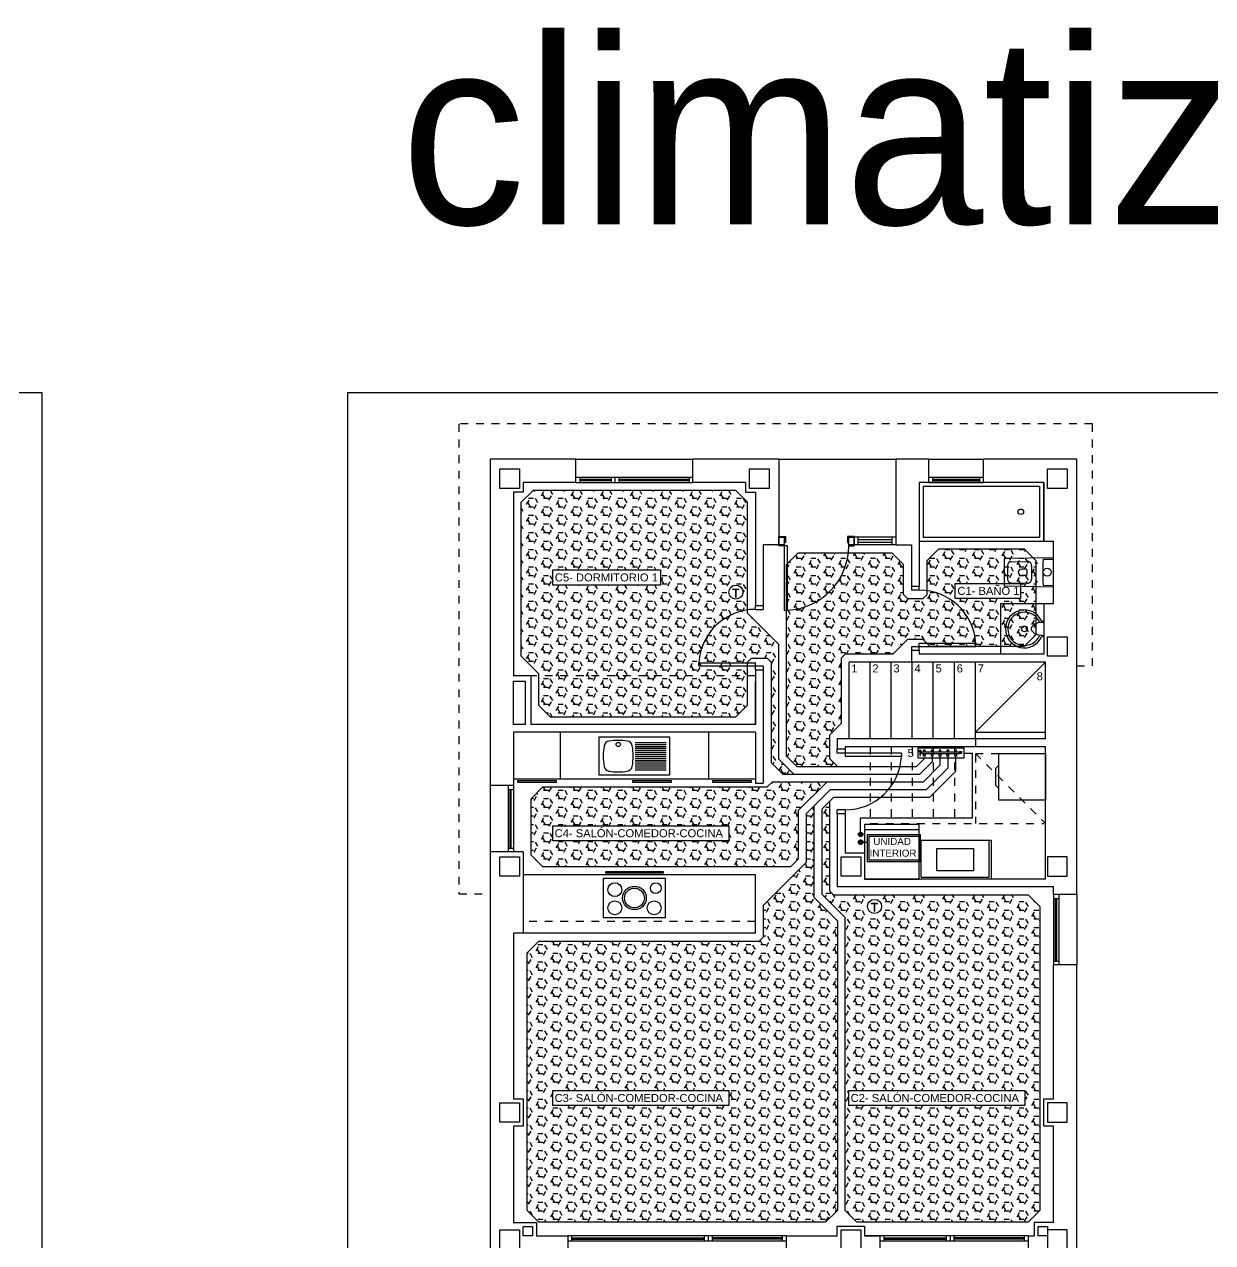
# Model space of a CAD drawing. Header units: millimetres. Extents: x 441156 to 441876, y 4514765 to 4515211.
# Drawn here: x 441462.88 to 441478.11, y 4514927.82 to 4514943.42 of the extents above; entities that cross this region are included whole.
import ezdxf
from ezdxf.enums import TextEntityAlignment as Align

# ---------------------------------------------------------------- set-up
doc = ezdxf.new("R2010")
doc.units = ezdxf.units.MM
for name, pattern in [('CONTINUA', [0]), ('HIDDEN', [0.375, 0.25, -0.125]), ('RAYITAS', [0.375, 0.25, -0.125])]:
    doc.linetypes.add(name, pattern=pattern)
doc.layers.add('01_cartela', color=6, linetype='Continuous', plot=False)
for name, color, linetype in [('01_mono BAJA', 2, 'Continuous'), ('01_proyección', 4, 'RAYITAS'), ('01_sanitarios', 250, 'Continuous'), ('01_textos', 7, 'Continuous'), ('INGIN CALEFACCION MAQUINAS', 7, 'Continuous'), ('INGIN CALEFACCION TEXTO', 7, 'Continuous'), ('INGIN CALEFACCION TUBERIAS', 89, 'Continuous'), ('INGIN CLIMATIZACION EQUIPOS', 7, 'Continuous'), ('SOMBRAS2', 250, 'Continuous')]:
    doc.layers.add(name, color=color, linetype=linetype)
doc.styles.add('Century Gothic_6', font='', dxfattribs={"height": 11})
doc.styles.add('Estilo1', font='swissel.ttf')
doc.styles.add('NIEVES2', font='sanss___.ttf')
doc.styles.add('NIEVES3', font='swisseb.ttf')
doc.styles.get('Century Gothic_6').set_extended_font_data('Century Gothic')
pattern_1 = [(0, (34.55036, 92.18759), (0, 0.1099852), [0.0635, -0.127]), (120, (34.55036, 92.18759), (-0.0952499772403, -0.0549926), [0.0635, -0.127]), (60, (34.61386, 92.18759), (-0.0952499772403, 0.0549926), [0.0635, -0.127])]

# ---------------------------------------------------------------- blocks, each defined once
blk = doc.blocks.new('A$C05441830')
at = {"layer": '01_mono BAJA', "color": 254, "linetype": 'CONTINUA'}
for p, q in [((0.4, 13.25), (0.4, 9.067)), ((1.5, 13.25), (0.4, 13.25)), ((1.5, 12.95), (1.5, 13.25)), ((1.5, 13.25), (3, 13.25)), ((4.1, 13.25), (3, 13.25)), ((3, 12.95), (3, 13.25)), ((4.1, 13.25), (4.1, 12.15)), ((4.1, 13.25), (5.6, 13.25)), ((6.025, 13.25), (5.6, 13.25)), ((5.6, 13.25), (5.6, 12.15)), ((6.025, 12.95), (6.025, 13.25)), ((6.025, 13.25), (6.725, 13.25)), ((7.92, 13.25), (6.725, 13.25)), ((6.725, 12.95), (6.725, 13.25)), ((7.92, 7.67), (7.92, 13.25)), ((1.5, 13.02, 0), (3, 13.02, 0)), ((1.55, 13.02), (1.55, 12.95)), ((1.55, 12.992), (1.95, 12.992, 0)), ((1.55, 12.978), (1.95, 12.978, 0)), ((1.95, 13.02, 0), (1.95, 12.95, 0)), ((2, 13.02, 0), (2, 12.95, 0)), ((2.05, 13.02, 0), (2.05, 12.95, 0)), ((2.05, 12.992, 0), (2.95, 12.992, 0)), ((2.05, 12.978, 0), (2.95, 12.978, 0)), ((2.95, 13.02, 0), (2.95, 12.95, 0)), ((6.025, 13.02), (6.725, 13.02)), ((6.075, 12.95), (6.075, 13.02)), ((6.075, 12.992), (6.675, 12.992)), ((6.075, 12.978), (6.675, 12.978)), ((6.675, 12.95), (6.675, 13.02)), ((0.775, 12.875), (0.7, 12.875)), ((0.7, 12.825), (0.7, 10.475)), ((0.825, 12.825, 0), (0.7, 12.825, 0)), ((0.775, 12.95), (0.775, 12.875)), ((1.5, 12.95), (0.825, 12.95)), ((0.825, 12.95, 0), (0.825, 12.825, 0)), ((1.5, 12.95, 0), (3, 12.95, 0)), ((3.675, 12.95), (3, 12.95, 0)), ((3.675, 12.95, 0), (3.675, 12.825, 0)), ((3.675, 12.825, 0), (3.8, 12.825, 0)), ((3.8, 12.825), (3.8, 11.375)), ((5.9, 12.95), (5.9, 11.622)), ((6.025, 12.95), (5.9, 12.95)), ((6.025, 12.95), (6.725, 12.95)), ((7.495, 12.95), (6.725, 12.95)), ((7.495, 12.95, 0), (7.495, 12.2, 0)), ((4.17, 12.18), (4.17, 12.15)), ((4.185, 12.25), (4.185, 12.19)), ((4.98, 12.25), (4.98, 12.19)), ((4.995, 12.18), (4.995, 12.15)), ((5.065, 12.25), (5.065, 12.15)), ((5.6, 12.25), (5.065, 12.25)), ((5.115, 12.25), (5.115, 12.15)), ((5.55, 12.217), (5.115, 12.217)), ((5.55, 12.183), (5.115, 12.183)), ((5.55, 12.25), (5.55, 12.15)), ((7.495, 12.2), (7.62, 12.2)), ((7.62, 11.4), (7.62, 12.2)), ((3.9, 12.15), (3.9, 11.375)), ((4.1, 12.15), (3.9, 12.15)), ((4.11, 12.15), (4.17, 12.15)), ((5.6, 12.15), (5.065, 12.15)), ((5.6, 12.15), (5.8, 12.15)), ((5.8, 12.15), (5.8, 11.622)), ((7.03, 11.886), (7.03, 11.713)), ((7.08, 11.936), (7.29, 11.939)), ((7.34, 11.889), (7.34, 11.71)), ((7.493, 11.966), (7.62, 11.968)), ((7.27, 11.84), (7.21, 11.84)), ((7.27, 11.76), (7.21, 11.76)), ((7.28, 11.83), (7.28, 11.77)), ((5.8, 11.622), (5.8, 11.572)), ((5.8, 11.622), (5.9, 11.622)), ((5.9, 11.572), (5.8, 11.572)), ((5.9, 11.572), (5.9, 11.622)), ((7.08, 11.663), (7.29, 11.66)), ((7.493, 11.634), (7.62, 11.632)), ((6.945, 11.401, 0), (7.495, 11.401, 0)), ((6.945, 10.75), (6.945, 11.401)), ((7.495, 11.4, 0), (7.495, 10.75, 0)), ((7.495, 11.4), (7.62, 11.4)), ((3.8, 11.325), (3.8, 11.375)), ((3.8, 11.375), (3.9, 11.375)), ((3.8, 11.325), (3.9, 11.325)), ((3.9, 11.375), (3.9, 11.325)), ((7.339, 11.06, 0), (7.338, 11.09, 0)), ((7.493, 11.171, 0), (7.478, 11.171, 0)), ((7.495, 11.169, 0), (7.495, 10.981, 0)), ((7.493, 10.978, 0), (7.478, 10.979, 0)), ((6.624, 10.847), (5.8, 10.847)), ((5.8, 10.847), (5.8, 10.797)), ((5.8, 10.797), (5.8, 10.65)), ((5.9, 10.797), (5.8, 10.797)), ((5.9, 10.797), (5.9, 10.888)), ((6.624, 10.888), (5.9, 10.888)), ((5.9, 10.797), (5.9, 10.75)), ((6.624, 10.847), (6.624, 10.888)), ((3.077, 10.6), (3.077, 10.642)), ((3.077, 10.642), (3.8, 10.642)), ((3.8, 10.55), (3.8, 10.642)), ((5, 9.665), (5, 10.65)), ((5.2, 10.65), (5, 10.65)), ((5.8, 10.65), (5.075, 10.65)), ((5.27, 9.665), (5.27, 10.65)), ((5.54, 9.665), (5.54, 10.65)), ((7.52, 10.65), (5.8, 10.65)), ((5.81, 9.665), (5.81, 10.65)), ((7.495, 10.75), (5.9, 10.75)), ((6.08, 9.665), (6.08, 10.65)), ((6.35, 9.665), (6.35, 10.65)), ((6.62, 9.665), (6.62, 10.65)), ((6.62, 9.75), (7.52, 10.65)), ((7.52, 9.665), (7.52, 10.65)), ((0.92, 10.475), (0.7, 10.475)), ((0.92, 10.475), (0.92, 9.85)), ((3.077, 10.6), (3.9, 10.6)), ((3.8, 10.55), (3.8, 9.85)), ((3.8, 10.55), (3.9, 10.55)), ((3.9, 10.6), (3.9, 10.55)), ((3.9, 10.55), (3.9, 9.1)), ((3.8, 9.85), (3.8, 10.4)), ((3.8, 9.85), (0.92, 9.85)), ((3.8, 9.85), (0.92, 9.85)), ((3.8, 9.75), (0.7, 9.75)), ((0.7, 9.75), (0.7, 9.067)), ((1.3, 9.75), (1.3, 9.15)), ((1.8, 9.2), (1.8, 9.69)), ((1.8, 9.69), (2.7, 9.69)), ((2.7, 9.69), (2.7, 9.2)), ((3.2, 9.75), (3.2, 9.15)), ((3.8, 9.75), (3.8, 9.1)), ((6.62, 9.75), (7.52, 9.75)), ((2.259, 9.62), (2.655, 9.62)), ((2.259, 9.595), (2.655, 9.595)), ((2.259, 9.57), (2.655, 9.57)), ((2.259, 9.545), (2.655, 9.545)), ((7.52, 9.665), (4.85, 9.665)), ((4.85, 9.665), (4.85, 9.532)), ((4.85, 9.482), (4.85, 9.532)), ((4.95, 9.532), (4.85, 9.532)), ((7.52, 9.565), (4.95, 9.565)), ((4.95, 9.565), (4.95, 9.532)), ((4.95, 9.532), (4.95, 9.441)), ((7.52, 7.87), (7.52, 9.565)), ((2.259, 9.52), (2.655, 9.52)), ((2.259, 9.495), (2.655, 9.495)), ((2.259, 9.47), (2.655, 9.47)), ((2.259, 9.445), (2.655, 9.445)), ((2.259, 9.42), (2.655, 9.42)), ((2.259, 9.395), (2.655, 9.395)), ((2.259, 9.37), (2.655, 9.37)), ((5.674, 9.482), (4.85, 9.482)), ((5.674, 9.441), (4.95, 9.441)), ((5.674, 9.482), (5.674, 9.441)), ((2.259, 9.345), (2.655, 9.345)), ((2.259, 9.32), (2.655, 9.32)), ((2.259, 9.295), (2.655, 9.295)), ((2.259, 9.27), (2.655, 9.27)), ((0.7, 9.067, 0), (0.4, 9.067, 0)), ((0.4, 9.067), (0.4, 8.217)), ((0.63, 9.067), (0.63, 8.217)), ((3.8, 9.15), (0.7, 9.15)), ((0.7, 9.067), (0.7, 8.217)), ((2.7, 9.2), (1.8, 9.2)), ((3.8, 9.1), (3.9, 9.1)), ((0.63, 9.017), (0.7, 9.017)), ((0.658, 8.267), (0.658, 9.017)), ((0.672, 8.267), (0.672, 9.017)), ((4.85, 8.707), (4.85, 8.757)), ((4.95, 8.757), (4.85, 8.757)), ((4.95, 8.757), (4.95, 8.707)), ((4.85, 8.707), (4.85, 7.77)), ((4.95, 8.707), (4.85, 8.707)), ((4.95, 8.707), (4.95, 8.205)), ((5.9, 8.5), (5.2, 8.5)), ((5.925, 7.895), (5.925, 8.37)), ((6.795, 7.895), (6.795, 8.37)), ((0.4, 8.217), (0.4, 3)), ((0.825, 8.217, 0), (0.4, 8.217, 0)), ((0.63, 8.267), (0.7, 8.267)), ((0.825, 8.217, 0), (0.825, 7.175, 0)), ((4.95, 8.205), (5.2, 8.205)), ((5.2, 8.205), (5.2, 7.87)), ((3.8, 7.925), (0.825, 7.925)), ((3.8, 7.175), (3.8, 7.925)), ((7.52, 7.87), (5.2, 7.87)), ((5.925, 7.895), (6.795, 7.895)), ((7.62, 7.77), (4.85, 7.77)), ((7.62, 7.67), (7.62, 7.77)), ((7.92, 7.67, 0), (7.62, 7.67, 0)), ((7.62, 7.67, 0), (7.62, 6.77, 0)), ((7.69, 7.67, 0), (7.69, 6.77, 0)), ((7.92, 7.67, 0), (7.92, 6.77, 0)), ((7.62, 7.62, 0), (7.69, 7.62, 0)), ((7.648, 6.82, 0), (7.648, 7.62, 0)), ((7.662, 6.82, 0), (7.662, 7.62, 0)), ((0.7, 7.175), (0.7, 5.055)), ((0.825, 7.175), (0.7, 7.175)), ((3.8, 7.175), (0.825, 7.175)), ((7.62, 6.82, 0), (7.69, 6.82, 0)), ((7.62, 5.055), (7.62, 6.77, 0)), ((7.92, 6.77, 0), (7.62, 6.77, 0)), ((7.92, 3), (7.92, 6.77)), ((7.495, 4.705, 0), (7.495, 5.055, 0)), ((7.495, 5.055, 0), (7.62, 5.055, 0)), ((0.7, 4.705), (0.7, 3.47)), ((7.62, 4.705, 0), (7.495, 4.705, 0)), ((7.62, 3.47), (7.62, 4.705)), ((0.7, 3.47), (0.995, 3.47)), ((0.995, 3.47), (0.995, 3.3)), ((7.62, 3.47), (7.375, 3.47)), ((7.375, 3.47), (7.375, 3.3, 0)), ((0.995, 3.3), (1.395, 3.3)), ((1.395, 3.3), (1.395, 3)), ((4.195, 3.3, 0), (1.395, 3.3)), ((1.445, 3.3), (1.445, 3.23)), ((3.145, 3.3, 0), (3.145, 3.23, 0)), ((3.195, 3.3, 0), (3.195, 3.23, 0)), ((3.245, 3.3, 0), (3.245, 3.23, 0)), ((4.145, 3.3, 0), (4.145, 3.23, 0)), ((4.195, 3.3, 0), (4.85, 3.3, 0)), ((4.195, 3.3, 0), (4.195, 3, 0)), ((5.2, 3.3), (5.395, 3.3)), ((5.395, 3.3, 0), (5.2, 3.3, 0)), ((7.295, 3.3, 0), (5.395, 3.3, 0)), ((5.395, 3.3, 0), (5.395, 3, 0)), ((5.445, 3.3, 0), (5.445, 3.23, 0)), ((6.246, 3.3, 0), (6.246, 3.23, 0)), ((6.295, 3.3, 0), (6.295, 3.23, 0)), ((6.345, 3.3, 0), (6.345, 3.23, 0)), ((7.245, 3.3, 0), (7.245, 3.23, 0)), ((7.295, 3.3), (7.375, 3.3)), ((7.295, 3.3, 0), (7.295, 3, 0)), ((4.195, 3.23, 0), (1.395, 3.23)), ((1.445, 3.272, 0), (3.145, 3.272, 0)), ((1.445, 3.258, 0), (3.145, 3.258, 0)), ((4.145, 3.272, 0), (3.245, 3.272, 0)), ((4.145, 3.258, 0), (3.245, 3.258, 0)), ((7.295, 3.23, 0), (5.395, 3.23, 0)), ((5.445, 3.272, 0), (6.246, 3.272, 0)), ((5.445, 3.258, 0), (6.246, 3.258, 0)), ((7.245, 3.272, 0), (6.345, 3.272, 0)), ((7.245, 3.258, 0), (6.345, 3.258, 0)), ((0.4, 3), (1.395, 3)), ((0.4, 3), (0.4, 0)), ((1.395, 3), (4.195, 3, 0)), ((4.195, 3, 0), (5.395, 3, 0)), ((7.295, 3, 0), (5.395, 3, 0)), ((7.295, 3), (7.92, 3)), ((7.92, 3), (7.92, 0)), ((0.4, 0, 0), (7.92, 0))]:
    blk.add_line(p, q, dxfattribs=at)
for points in [[(0.775, 12.875), (0.525, 12.875), (0.525, 13.125), (0.775, 13.125), (0.775, 12.875)], [(3.975, 12.875), (3.725, 12.875), (3.725, 13.125), (3.975, 13.125), (3.975, 12.875)], [(7.545, 13.125), (7.795, 13.125), (7.795, 12.875), (7.545, 12.875), (7.545, 13.125)], [(7.495, 12.2), (7.495, 12.95), (5.9, 12.95), (5.9, 12.2)], [(7.445, 12.25), (7.445, 12.9), (5.95, 12.9), (5.95, 12.25)], [(4.185, 12.26), (4.185, 12.25), (4.1, 12.25), (4.1, 12.26)], [(4.17, 12.15), (4.1, 12.15), (4.1, 12.25), (4.17, 12.25)], [(4.185, 12.19), (4.185, 12.18), (4.17, 12.18), (4.17, 12.19)], [(4.98, 12.26), (4.98, 12.25), (5.065, 12.25), (5.065, 12.26)], [(4.98, 12.19), (4.98, 12.18), (4.995, 12.18), (4.995, 12.19)], [(4.17, 12.15), (4.17, 12.14), (4.1, 12.14), (4.1, 12.15)], [(4.17, 12.14), (4.17, 11.315), (4.21, 11.315), (4.21, 12.14)], [(4.995, 12.15), (4.995, 12.14), (5.065, 12.14), (5.065, 12.15)], [(7.545, 10.975), (7.795, 10.975), (7.795, 10.725), (7.545, 10.725), (7.545, 10.975)], [(0.7, 10.405), (0.85, 10.405), (0.85, 9.85), (0.7, 9.85)], [(2.225, 9.13), (2.225, 9.11), (2.725, 9.11), (2.725, 9.13)], [(3.25, 9.13), (3.25, 9.11), (3.75, 9.11), (3.75, 9.13)], [(5.2, 8.57), (5.2, 7.87), (5.9, 7.87), (5.9, 8.57)], [(5.9, 8.37), (6.82, 8.37), (6.82, 7.87), (5.9, 7.87)], [(0.775, 7.905), (0.525, 7.905), (0.525, 8.155), (0.775, 8.155), (0.775, 7.905)], [(5.15, 7.905), (4.9, 7.905), (4.9, 8.155), (5.15, 8.155), (5.15, 7.905)], [(7.545, 7.905), (7.795, 7.905), (7.795, 8.155), (7.545, 8.155), (7.545, 7.905)], [(2.618, 7.945), (1.883, 7.945), (1.883, 7.965), (2.618, 7.965)], [(1.85, 7.377), (2.65, 7.377), (2.65, 7.877), (1.85, 7.877)], [(0.775, 4.755), (0.525, 4.755), (0.525, 5.005), (0.775, 5.005), (0.775, 4.755)], [(7.545, 4.755), (7.795, 4.755), (7.795, 5.005), (7.545, 5.005), (7.545, 4.755)], [(0.775, 3.125), (0.525, 3.125), (0.525, 3.375), (0.775, 3.375), (0.775, 3.125)], [(0.825, 3.42), (0.945, 3.42), (0.945, 3.3), (0.825, 3.3)], [(5.15, 3.125), (4.9, 3.125), (4.9, 3.375), (5.15, 3.375), (5.15, 3.125)], [(7.425, 3.42), (7.545, 3.42), (7.545, 3.3), (7.425, 3.3)], [(7.545, 3.125), (7.795, 3.125), (7.795, 3.375), (7.545, 3.375), (7.545, 3.125)], [(7.73, 0.2), (7.83, 0.2), (7.83, 0.1), (7.73, 0.1)]]:
    blk.add_lwpolyline(points, close=True, dxfattribs=at)
for points in [[(4.995, 12.25), (4.995, 12.15)], [(5.065, 12.15), (5.065, 12.25)], [(4.85, 3.3), (4.85, 3.425), (5.2, 3.425), (5.2, 3.3)]]:
    blk.add_lwpolyline(points, dxfattribs=at)
at = {"layer": '01_mono BAJA', "color": 254, "linetype": 'CONTINUA', "flags": 128}
blk.add_lwpolyline([(7.62, 11.981, 0.414214), (7.616, 11.985), (7.615, 11.985), (6.995, 11.975, 0.436396), (6.99, 11.971), (6.99, 11.629, 0.436396), (6.995, 11.625), (7.615, 11.615), (7.616, 11.615, 0.414214), (7.62, 11.619)], format="xyb", close=True, dxfattribs=at)
at = {"layer": '01_mono BAJA', "color": 254, "linetype": 'CONTINUA', "elevation": 0}
for points in [[(6.92, 9.48), (7.52, 9.48), (7.52, 8.88), (6.92, 8.88)], [(0.753, 9.13), (0.753, 9.11), (1.253, 9.11), (1.253, 9.13)], [(6.124, 8.263), (6.596, 8.263), (6.596, 7.977), (6.124, 7.977)], [(0.59, 0.2), (0.49, 0.2), (0.49, 0.1), (0.59, 0.1)], [(4.21, 0.2), (4.11, 0.2), (4.11, 0.1), (4.21, 0.1)]]:
    blk.add_lwpolyline(points, close=True, dxfattribs=at)
for points in [[(6.92, 9.03), (6.88, 9.07), (6.88, 9.29), (6.92, 9.33)], [(0.7, 5.055), (0.825, 5.055), (0.825, 4.705), (0.7, 4.705)]]:
    blk.add_lwpolyline(points, dxfattribs=at)
at = {"layer": '01_mono BAJA', "color": 254, "linetype": 'CONTINUA'}
for centre, radius in [((7.202, 12.575), 0.035), ((7.4, 11.92), 0.01), ((7.54, 11.8), 0.051), ((7.4, 11.68), 0.01), ((7.248, 11.075, 0), 0.036), ((2.042, 9.594), 0.0275), ((1.998, 7.734), 0.089), ((2.523, 7.754), 0.0693), ((2.25, 7.627), 0.152), ((2.25, 7.627), 0.127), ((1.998, 7.501), 0.089), ((2.503, 7.501), 0.089)]:
    blk.add_circle(centre, radius, dxfattribs=at)
for centre, radius, start, end in [((4.169, 12.14), 0.827, 272.8856, 359.9505), ((7.08, 11.886), 0.05, 90.924, 180), ((7.29, 11.889), 0.05, 0, 90.924), ((10.465, 11.8), 2.982, 176.9359, 183.0641), ((7.494, 11.959), 0.007, 90.924, 176.9359), ((7.08, 11.713), 0.05, 180, 269.076), ((7.21, 11.8), 0.04, 90, 270), ((7.27, 11.83), 0.01, 0, 90), ((7.27, 11.77), 0.01, 270, 0), ((7.29, 11.71), 0.05, 269.076, 0), ((5.9, 10.847), 0.725, 3.2758, 90), ((7.494, 11.641), 0.007, 183.0641, 269.076), ((3.8, 10.6), 0.725, 90, 176.7242), ((7.248, 11.075, 0), 0.243, 24.8749, 335.1251), ((7.248, 11.075, 0), 0.213, 22.0656, 338.0564), ((7.386, 11.075, 0), 0.0498, 135.6956, 162.5904), ((7.453, 11.009, 0), 0.143, 106.8165, 135.6956), ((7.492, 10.879, 0), 0.279, 89.383, 106.8165), ((7.479, 11.183, 0), 0.0128, 210.5291, 266.214), ((7.493, 11.169, 0), 0.0027, 0, 83.3159), ((7.386, 11.075, 0), 0.0498, 197.9532, 224.3044), ((7.453, 11.14, 0), 0.143, 224.3044, 253.1835), ((7.492, 11.271, 0), 0.279, 253.1835, 270.617), ((7.479, 10.966, 0), 0.0128, 93.786, 149.4709), ((7.493, 10.981, 0), 0.0027, 276.6841, 0), ((2.6, 9.445), 0.75, 169.8852, 190.1148), ((1.936, 9.564), 0.075, 99.0787, 169.8852), ((2.042, 8.897), 0.75, 80.9213, 99.0787), ((2.149, 9.564), 0.075, 10.1148, 80.9213), ((1.484, 9.445), 0.75, 349.8852, 10.1148), ((4.95, 9.482), 0.725, 270, 356.7242), ((1.936, 9.327), 0.075, 190.1148, 260.9213), ((2.042, 9.993), 0.75, 260.9213, 279.0787), ((2.149, 9.327), 0.075, 279.0787, 349.8852)]:
    blk.add_arc(centre, radius, start, end, dxfattribs=at)
at = {"layer": '01_proyección', "color": 120, "ltscale": 0.25}
for p, q in [((3.8, 10.475), (0.92, 10.475)), ((5.27, 9.565), (5.27, 8.58)), ((5.54, 9.565), (5.54, 8.58)), ((5.81, 9.565), (5.81, 8.58)), ((6.08, 9.565), (6.08, 8.58)), ((6.35, 9.565), (6.35, 8.58)), ((6.62, 9.665), (6.62, 8.58)), ((6.62, 9.48), (7.52, 9.48)), ((6.62, 9.48), (7.52, 8.58)), ((5.27, 8.58), (7.495, 8.58)), ((3.8, 7.325), (0.825, 7.325))]:
    blk.add_line(p, q, dxfattribs=at)
at = {"layer": '01_proyección', "color": 120, "ltscale": 0.25, "elevation": 0}
blk.add_lwpolyline([(7.92, 10.6), (8.12, 10.6), (8.12, 13.7), (0, 13.7), (0, 7.68), (0.4, 7.68)], dxfattribs=at)
at = {"layer": '01_mono BAJA', "color": 254, "linetype": 'CONTINUA', "style": 'NIEVES2'}
for s, p in [('1', (5.069, 10.517)), ('2', (5.339, 10.517)), ('3', (5.609, 10.517)), ('4', (5.879, 10.517)), ('5', (6.149, 10.517)), ('6', (6.419, 10.517)), ('7', (6.689, 10.517)), ('8', (7.445, 10.416))]:
    blk.add_text(s, height=0.103, dxfattribs=at).set_placement(p, align=Align.CENTER)

msp = doc.modelspace()

# ---------------------------------------------------------------- hatches: boundary and pattern name
at = {"layer": '01_sanitarios', "linetype": 'CONTINUA'}
h = msp.add_hatch(dxfattribs=at)
h.set_pattern_fill('HEX', color=254, scale=0.02, style=0)
h.set_pattern_definition(pattern_1)
h.paths.add_polyline_path([(441472.54965537, 4514935.47923772), (441472.14965159, 4514935.8792415), (441472.14965159, 4514937.30368708), (441471.9996535, 4514937.45368518), (441469.39965348, 4514937.45368518), (441469.24965157, 4514937.30368327), (441469.24965159, 4514935.3286912), (441469.46965382, 4514935.10868583), (441469.46965382, 4514934.70368948), (441469.61965382, 4514934.55368948), (441471.99965159, 4514934.55368948), (441472.14965159, 4514934.70368948), (441472.14965159, 4514935.25423691), (441472.19965159, 4514935.30423691), (441472.39965156, 4514935.30423691), (441472.44965535, 4514935.25423312), (441472.44965535, 4514933.96734125), (441472.59965535, 4514933.81734125), (441472.74107671, 4514933.81734125), (441472.54965537, 4514934.00876259)])
h.paths.add_polyline_path([(441469.65138088, 4514936.24023059), (441469.65138088, 4514936.4344084), (441471.0341101, 4514936.4344084), (441471.0341101, 4514936.24023059)], flags=16)
h.paths.add_polyline_path([(441471.90953134, 4514936.14979138, -1), (441472.08977185, 4514936.14979138, -1)], flags=16)
h.paths.add_polyline_path([(441471.91867465, 4514936.01382754), (441472.08445061, 4514936.01382754), (441472.08445061, 4514936.26290211), (441471.91867465, 4514936.26290211)], flags=24)
h.paths.add_polyline_path([(441469.66432738, 4514936.25691553), (441471.01548983, 4514936.25691553), (441471.01548983, 4514936.41772131), (441469.66432738, 4514936.41772131)], flags=8)
h = msp.add_hatch(dxfattribs=at)
h.set_pattern_fill('HEX', color=254, scale=0.02, style=0)
h.set_pattern_definition(pattern_1)
h.paths.add_polyline_path([(441475.84465077, 4514936.55368202), (441475.69465077, 4514936.70368202), (441474.59964869, 4514936.70368202), (441474.44964869, 4514936.55368202), (441474.44965159, 4514936.11937492), (441474.39965159, 4514936.06937492), (441474.19965538, 4514936.06937492), (441474.14965539, 4514936.11937492), (441474.14965539, 4514936.5037099), (441473.99965539, 4514936.65370989), (441472.79964827, 4514936.65370989), (441472.64965537, 4514936.503717), (441472.64965537, 4514934.05018394), (441472.78249806, 4514933.91734125), (441473.29965349, 4514933.91734125), (441473.19965349, 4514934.01734125), (441473.19965349, 4514934.31868948), (441473.34965349, 4514934.46868948), (441473.34965349, 4514935.30368948), (441473.39965349, 4514935.35368948), (441474.00896993, 4514935.35368948), (441474.19965537, 4514935.54437492), (441474.39965161, 4514935.54437492), (441474.49033786, 4514935.45368867), (441475.69465367, 4514935.45368867), (441475.84465367, 4514935.60368867)])
h.paths.add_polyline_path([(441474.80816487, 4514936.06767144), (441474.80816487, 4514936.26184925), (441475.64915796, 4514936.26184925), (441475.64915796, 4514936.06767144)], flags=16)
h.paths.add_polyline_path([(441474.81222394, 4514936.07820131), (441475.65993628, 4514936.07820131), (441475.65993628, 4514936.27593754), (441474.81222394, 4514936.27593754)], flags=24)
h = msp.add_hatch(dxfattribs=at)
h.set_pattern_fill('HEX', color=254, scale=0.02, style=0)
h.set_pattern_definition(pattern_1)
h.paths.add_polyline_path([(441472.79965349, 4514933.35018396), (441473.16681078, 4514933.71734125), (441472.4633063, 4514933.71734125), (441472.39965454, 4514933.65368948), (441469.52465157, 4514933.65368948), (441469.37465157, 4514933.50368948), (441469.37465157, 4514932.77868864), (441469.52465157, 4514932.62868864), (441472.69965159, 4514932.62868864), (441472.79965349, 4514932.72869054)])
h.paths.add_polyline_path([(441471.90764451, 4514933.15735703), (441471.90764451, 4514932.96317922), (441469.65138088, 4514932.96317922), (441469.65138088, 4514933.15735703)], flags=16)
h.paths.add_polyline_path([(441469.66206268, 4514932.97286496), (441471.84785353, 4514932.97286496), (441471.84785353, 4514933.17566595), (441469.66206268, 4514933.17566595)], flags=24)
h = msp.add_hatch(dxfattribs=at)
h.set_pattern_fill('HEX', color=254, scale=0.02, style=0)
h.set_pattern_definition([(0, (0, 92.18759), (0, 0.1099852), [0.0635, -0.127]), (120, (0, 92.18759), (-0.0952499772403, -0.0549926), [0.0635, -0.127]), (60, (0.0635, 92.18759), (-0.0952499772403, 0.0549926), [0.0635, -0.127])])
h.paths.add_polyline_path([(441473.29965349, 4514931.94084677), (441472.99965349, 4514932.24084677), (441472.99965349, 4514933.40876261), (441472.89965349, 4514933.30876261), (441472.89965349, 4514932.68726919), (441472.34965159, 4514932.13726729), (441472.34965159, 4514931.72868864), (441472.29965159, 4514931.67868864), (441469.47465159, 4514931.67868865), (441469.32465159, 4514931.52868864), (441469.32465159, 4514928.22868949), (441469.47465159, 4514928.07868948), (441473.14965349, 4514928.07868948), (441473.29965349, 4514928.22868948)])
h.paths.add_polyline_path([(441471.90764451, 4514929.7654204), (441471.90764451, 4514929.57124259), (441469.65138088, 4514929.57124259), (441469.65138088, 4514929.7654204)], flags=16)
h.paths.add_polyline_path([(441469.6620275, 4514929.58075247), (441471.8478887, 4514929.58075247), (441471.8478887, 4514929.78376449), (441469.6620275, 4514929.78376449)], flags=24)
h = msp.add_hatch(dxfattribs=at)
h.set_pattern_fill('HEX', color=254, scale=0.02, style=0)
h.set_pattern_definition(pattern_1)
h.paths.add_polyline_path([(441475.89465372, 4514932.12368867), (441475.74465372, 4514932.27368867), (441473.29965159, 4514932.27368867), (441473.24965349, 4514932.27368949), (441473.19965349, 4514932.32368948), (441473.19965349, 4514933.46734125), (441473.09965349, 4514933.36734125), (441473.09965349, 4514932.28226813), (441473.39965349, 4514931.98226813), (441473.39965349, 4514928.22868949), (441473.54965349, 4514928.07868948), (441475.74465372, 4514928.07868948), (441475.89465372, 4514928.22868948)])
h.paths.add_polyline_path([(441475.70129027, 4514929.7654204), (441475.70129027, 4514929.57124259), (441473.44502664, 4514929.57124259), (441473.44502664, 4514929.7654204)], flags=16)
h.paths.add_polyline_path([(441473.6871301, 4514932.12368948, -1), (441473.86737061, 4514932.12368948, -1)], flags=16)
h.paths.add_polyline_path([(441473.45570843, 4514929.58092833), (441475.64149928, 4514929.58092833), (441475.64149928, 4514929.78372932), (441473.45570843, 4514929.78372932)], flags=24)
h.paths.add_polyline_path([(441473.69627341, 4514931.98772564), (441473.86204937, 4514931.98772564), (441473.86204937, 4514932.23680021), (441473.69627341, 4514932.23680021)], flags=24)
at = {"layer": 'INGIN CALEFACCION TUBERIAS'}
h = msp.add_hatch(color=86, dxfattribs=at)
edge = h.paths.add_edge_path()
edge.add_arc((441473.59857324, 4514933.0462371), 0.02852111, -180, 180, ccw=False)
at = {"layer": 'INGIN CLIMATIZACION EQUIPOS', "linetype": 'HIDDEN', "ltscale": 2}
h = msp.add_hatch(color=30, dxfattribs=at)
edge = h.paths.add_edge_path()
edge.add_arc((441473.59857324, 4514932.9462371), 0.02852111, -180, 180, ccw=False)

# ---------------------------------------------------------------- linework, layer by layer
at = {"layer": '01_cartela', "color": 3}
for points in [[(441432.47255193, 4514938.70368948), (441432.47255193, 4514917.16866547), (441463.11053999, 4514917.16866547), (441463.11053999, 4514938.70368948)], [(441467.02291656, 4514938.70368948), (441467.02291656, 4514917.16866547), (441497.66090462, 4514917.16866547), (441497.66090462, 4514938.70368948)]]:
    msp.add_lwpolyline(points, close=True, dxfattribs=at)
at = {"layer": 'INGIN CALEFACCION MAQUINAS', "color": 30, "elevation": 0.0000383}
for points in [[(441473.68250773, 4514932.70084419), (441474.36680377, 4514932.70084419), (441474.36680377, 4514933.04024402), (441473.68250773, 4514933.04024402)], [(441473.70250773, 4514932.72084419), (441474.34680377, 4514932.72084419), (441474.34680377, 4514933.02024402), (441473.70250773, 4514933.02024402)]]:
    msp.add_lwpolyline(points, close=True, dxfattribs=at)
at = {"layer": 'INGIN CALEFACCION MAQUINAS'}
for centre in [(441471.99965159, 4514936.14979138, 0.00003591), (441473.77725035, 4514932.12368948, 0.00003613)]:
    msp.add_circle(centre, 0.09012025, dxfattribs=at)
at = {"layer": 'INGIN CALEFACCION TUBERIAS', "color": 86, "linetype": 'Continuous', "ltscale": 0.5}
for p, q in [((441474.3824205, 4514934.07817545, 0.00003591), (441474.3824205, 4514934.1021513, 0.00003591)), ((441474.3824205, 4514934.1021513, 0.00003591), (441474.40338862, 4514934.1021513, 0.00003591)), ((441474.40338862, 4514934.07817545, 0.00003591), (441474.3824205, 4514934.07817545, 0.00003591)), ((441474.39701534, 4514934.1021513, 0.00003591), (441474.86225514, 4514934.1021513, 0.00003591)), ((441474.86225514, 4514934.07817545, 0.00003591), (441474.39701534, 4514934.07817545, 0.00003591)), ((441474.86225514, 4514934.1021513, 0.00003591), (441474.86225514, 4514934.07817545, 0.00003591))]:
    msp.add_line(p, q, dxfattribs=at)
at = {"layer": 'INGIN CALEFACCION TUBERIAS', "color": 86, "linetype": 'Continuous', "ltscale": 0.5, "elevation": 0.00003591}
msp.add_lwpolyline([(441474.32926153, 4514934.14868948), (441474.32926153, 4514934.02574479), (441474.9231724, 4514934.02574479), (441474.9231724, 4514934.14868948)], close=True, dxfattribs=at)
for points in [[(441474.35186031, 4514934.12342524), (441474.3704328, 4514934.12342524), (441474.3704328, 4514934.1021513), (441474.35186031, 4514934.1021513), (441474.35186031, 4514934.12342524)], [(441474.36638062, 4514934.1021513), (441474.35574365, 4514934.1021513), (441474.35574365, 4514934.0570708), (441474.36638062, 4514934.0570708), (441474.36638062, 4514934.1021513)], [(441474.3824205, 4514934.09421578), (441474.36638062, 4514934.09421578), (441474.36638062, 4514934.08611142), (441474.3824205, 4514934.08611142), (441474.3824205, 4514934.09421578)], [(441474.4071699, 4514934.11447302), (441474.42290731, 4514934.11447302), (441474.42290731, 4514934.11447302), (441474.42468412, 4514934.11472685), (441474.42595326, 4514934.11548833), (441474.42671475, 4514934.11675748), (441474.42696858, 4514934.11853428), (441474.42696858, 4514934.12208789), (441474.42696858, 4514934.12208789), (441474.42671475, 4514934.1238647), (441474.42595326, 4514934.12513384), (441474.42468412, 4514934.12589533), (441474.42290731, 4514934.12614916), (441474.4071699, 4514934.12614916), (441474.4071699, 4514934.12614916), (441474.4053931, 4514934.12589533), (441474.40412395, 4514934.12513384), (441474.40336247, 4514934.1238647), (441474.40310864, 4514934.12208789), (441474.40310864, 4514934.11853428), (441474.40310864, 4514934.11853428), (441474.40336247, 4514934.11675748), (441474.40412395, 4514934.11548833), (441474.4053931, 4514934.11472685), (441474.4071699, 4514934.11447302)], [(441474.40488544, 4514934.07817545), (441474.42493794, 4514934.07817545), (441474.42493794, 4514934.04619297), (441474.40488544, 4514934.04619297), (441474.40488544, 4514934.07817545)], [(441474.5071699, 4514934.11447302), (441474.52290731, 4514934.11447302), (441474.52290731, 4514934.11447302), (441474.52468412, 4514934.11472685), (441474.52595326, 4514934.11548833), (441474.52671475, 4514934.11675748), (441474.52696858, 4514934.11853428), (441474.52696858, 4514934.12208789), (441474.52696858, 4514934.12208789), (441474.52671475, 4514934.1238647), (441474.52595326, 4514934.12513384), (441474.52468412, 4514934.12589533), (441474.52290731, 4514934.12614916), (441474.5071699, 4514934.12614916), (441474.5071699, 4514934.12614916), (441474.5053931, 4514934.12589533), (441474.50412395, 4514934.12513384), (441474.50336247, 4514934.1238647), (441474.50310864, 4514934.12208789), (441474.50310864, 4514934.11853428), (441474.50310864, 4514934.11853428), (441474.50336247, 4514934.11675748), (441474.50412395, 4514934.11548833), (441474.5053931, 4514934.11472685), (441474.5071699, 4514934.11447302)], [(441474.50488544, 4514934.07817545), (441474.52493795, 4514934.07817545), (441474.52493795, 4514934.04619297), (441474.50488544, 4514934.04619297), (441474.50488544, 4514934.07817545)], [(441474.6071699, 4514934.11447302), (441474.62290731, 4514934.11447302), (441474.62290731, 4514934.11447302), (441474.62468412, 4514934.11472685), (441474.62595326, 4514934.11548833), (441474.62671475, 4514934.11675748), (441474.62696858, 4514934.11853428), (441474.62696858, 4514934.12208789), (441474.62696858, 4514934.12208789), (441474.62671475, 4514934.1238647), (441474.62595326, 4514934.12513384), (441474.62468412, 4514934.12589533), (441474.62290731, 4514934.12614916), (441474.6071699, 4514934.12614916), (441474.6071699, 4514934.12614916), (441474.6053931, 4514934.12589533), (441474.60412395, 4514934.12513384), (441474.60336247, 4514934.1238647), (441474.60310864, 4514934.12208789), (441474.60310864, 4514934.11853428), (441474.60310864, 4514934.11853428), (441474.60336247, 4514934.11675748), (441474.60412395, 4514934.11548833), (441474.6053931, 4514934.11472685), (441474.6071699, 4514934.11447302)], [(441474.60488544, 4514934.07817545), (441474.62493794, 4514934.07817545), (441474.62493794, 4514934.04619297), (441474.60488544, 4514934.04619297), (441474.60488544, 4514934.07817545)], [(441474.7071699, 4514934.11447302), (441474.72290731, 4514934.11447302), (441474.72290731, 4514934.11447302), (441474.72468412, 4514934.11472685), (441474.72595326, 4514934.11548833), (441474.72671475, 4514934.11675748), (441474.72696858, 4514934.11853428), (441474.72696858, 4514934.12208789), (441474.72696858, 4514934.12208789), (441474.72671475, 4514934.1238647), (441474.72595326, 4514934.12513384), (441474.72468412, 4514934.12589533), (441474.72290731, 4514934.12614916), (441474.7071699, 4514934.12614916), (441474.7071699, 4514934.12614916), (441474.7053931, 4514934.12589533), (441474.70412395, 4514934.12513384), (441474.70336247, 4514934.1238647), (441474.70310864, 4514934.12208789), (441474.70310864, 4514934.11853428), (441474.70310864, 4514934.11853428), (441474.70336247, 4514934.11675748), (441474.70412395, 4514934.11548833), (441474.7053931, 4514934.11472685), (441474.7071699, 4514934.11447302)], [(441474.70488544, 4514934.07817545), (441474.72493795, 4514934.07817545), (441474.72493795, 4514934.04619297), (441474.70488544, 4514934.04619297), (441474.70488544, 4514934.07817545)], [(441474.8071699, 4514934.11447302), (441474.82290731, 4514934.11447302), (441474.82290731, 4514934.11447302), (441474.82468412, 4514934.11472685), (441474.82595326, 4514934.11548833), (441474.82671475, 4514934.11675748), (441474.82696858, 4514934.11853428), (441474.82696858, 4514934.12208789), (441474.82696858, 4514934.12208789), (441474.82671475, 4514934.1238647), (441474.82595326, 4514934.12513384), (441474.82468412, 4514934.12589533), (441474.82290731, 4514934.12614916), (441474.8071699, 4514934.12614916), (441474.8071699, 4514934.12614916), (441474.8053931, 4514934.12589533), (441474.80412395, 4514934.12513384), (441474.80336247, 4514934.1238647), (441474.80310864, 4514934.12208789), (441474.80310864, 4514934.11853428), (441474.80310864, 4514934.11853428), (441474.80336247, 4514934.11675748), (441474.80412395, 4514934.11548833), (441474.8053931, 4514934.11472685), (441474.8071699, 4514934.11447302)], [(441474.80488544, 4514934.07817545), (441474.82493794, 4514934.07817545), (441474.82493794, 4514934.04619297), (441474.80488544, 4514934.04619297), (441474.80488544, 4514934.07817545)], [(441474.89669866, 4514934.09421555), (441474.86225514, 4514934.09421555), (441474.86225514, 4514934.08611119), (441474.89669866, 4514934.08611119), (441474.89669866, 4514934.09421555)], [(441474.8674892, 4514934.10738513), (441474.8914646, 4514934.10738513), (441474.8914646, 4514934.10215107), (441474.8674892, 4514934.10215107), (441474.8674892, 4514934.10738513)], [(441474.87677545, 4514934.10215107), (441474.88217835, 4514934.10215107), (441474.88217835, 4514934.09421555), (441474.87677545, 4514934.09421555), (441474.87677545, 4514934.10215107)]]:
    msp.add_lwpolyline(points, dxfattribs=at)
at = {"layer": 'INGIN CALEFACCION TUBERIAS', "color": 86}
for points, elevation in [([(441474.9231724, 4514934.08721714), (441475.03332983, 4514934.08721714)], 0.00003591), ([(441475.03332983, 4514933.25655882), (441475.03332983, 4514934.08721714)], 0.00007182), ([(441473.59857324, 4514933.0462371), (441473.59857324, 4514933.25655882), (441475.03332983, 4514933.25655882), (441475.03332983, 4514933.25655882)], 0.00007182)]:
    msp.add_lwpolyline(points, dxfattribs=dict(at, elevation=elevation))
msp.add_circle((441473.59857324, 4514933.0462371, 0.00007182), 0.02852111, dxfattribs=at)
at = {"layer": 'INGIN CLIMATIZACION EQUIPOS', "color": 30, "linetype": 'HIDDEN', "ltscale": 2, "elevation": 0.00007182}
msp.add_lwpolyline([(441473.59857324, 4514932.9462371), (441473.68250773, 4514932.9462371)], dxfattribs=at)
at = {"layer": 'INGIN CLIMATIZACION EQUIPOS', "color": 30, "linetype": 'HIDDEN', "ltscale": 2}
msp.add_circle((441473.59857324, 4514932.9462371, 0.00007182), 0.02852111, dxfattribs=at)
at = {"layer": 'SOMBRAS2', "color": 170, "extrusion": (-1.39001e-08, -6.3136e-07, 1)}
msp.add_line((441469.24965348, 4514937.30368518, 0.0000338), (441469.39965348, 4514937.45368518, 0.00003487), dxfattribs=at)
at = {"layer": 'SOMBRAS2', "color": 170}
for p, q in [((441471.9996535, 4514937.45368518, 0.00003491), (441469.39965348, 4514937.45368518, 0.00003487)), ((441472.1496535, 4514937.30368518, 0.00003336), (441471.9996535, 4514937.45368518, 0.00003336)), ((441469.24965159, 4514935.3286912, 0.00003487), (441469.24965157, 4514937.30368327, 0.00003526)), ((441472.14965159, 4514935.8792415, 0.00003591), (441472.14965159, 4514937.30368708, 0.00003591)), ((441472.64964827, 4514936.5037099, 0.00003591), (441472.79964827, 4514936.65370989, 0.00003591)), ((441472.79964827, 4514936.65370989, 0.00003591), (441473.99965539, 4514936.65370989, 0.00003591)), ((441474.14965539, 4514936.5037099, 0.00003472), (441473.99965539, 4514936.65370989, 0.00003472)), ((441474.44964869, 4514936.55368202, 0.00003591), (441474.59964869, 4514936.70368202, 0.00003591)), ((441474.59964869, 4514936.70368202, 0.00003591), (441475.69465077, 4514936.70368202, 0.00003591)), ((441475.69465077, 4514936.70368202, 0.00003986), (441475.84465077, 4514936.55368202, 0.00003986)), ((441472.64965537, 4514934.05018394, 0.00003782), (441472.64965537, 4514936.503717, 0.00003782)), ((441474.14965539, 4514936.11937492, 0.00003472), (441474.14965539, 4514936.5037099, 0.00003472)), ((441474.44965159, 4514936.11937492, 0.00003472), (441474.44964869, 4514936.55368202, 0.00003591)), ((441475.84465077, 4514936.55368202, 0.00003986), (441475.84465367, 4514935.60368867, 0.00003866)), ((441474.19965539, 4514936.06937492, 0.00003472), (441474.14965539, 4514936.11937492, 0.00003472)), ((441474.19965159, 4514936.06937492, 0.00003472), (441474.39965159, 4514936.06937492, 0.00003472)), ((441474.39965159, 4514936.06937492, 0.00003472), (441474.44965159, 4514936.11937492, 0.00003472)), ((441472.54965537, 4514935.47923772, 0.00003901), (441472.14965159, 4514935.8792415, 0.00003901)), ((441475.84465367, 4514935.60368867, 0.00003866), (441475.69465367, 4514935.45368867, 0.00003866)), ((441472.54965537, 4514934.00876259, 0.00003782), (441472.54965537, 4514935.47923772, 0.00003782)), ((441474.00896993, 4514935.35368948, 0.00003472), (441474.19965537, 4514935.54437492, 0.00003472)), ((441474.39965161, 4514935.54437492, 0.00003472), (441474.19965162, 4514935.54437492, 0.00003472)), ((441474.49033786, 4514935.45368867, 0.00003472), (441474.39965161, 4514935.54437492, 0.00003472)), ((441475.69465368, 4514935.45368867, 0.00003472), (441474.49033786, 4514935.45368867, 0.00003472)), ((441469.24965159, 4514935.32869119, 0.00003593), (441469.46965382, 4514935.10868583, 0.00003593)), ((441472.14965159, 4514935.25423691, 0.00003591), (441472.19965159, 4514935.30423691, 0.00003591)), ((441472.14965159, 4514934.70368948, 0.00003591), (441472.14965159, 4514935.25423691, 0.00003591)), ((441472.19965159, 4514935.30423691, 0.00003591), (441472.39965158, 4514935.30423691, 0.00003591)), ((441472.44965156, 4514935.25423691, 0.00003591), (441472.39965156, 4514935.30423691, 0.00003591)), ((441472.44965535, 4514935.25423312, 0.00003782), (441472.44965535, 4514933.96734125, 0.00003782)), ((441469.46965382, 4514934.70368948, 0.00003591), (441469.61965382, 4514934.55368948, 0.00003591)), ((441471.99965159, 4514934.55368948, 0.00003591), (441472.14965159, 4514934.70368948, 0.00003591)), ((441469.61965382, 4514934.55368948, 0.00003591), (441471.99965159, 4514934.55368948, 0.00003591)), ((441473.34965349, 4514934.46868948, 0.00003627), (441473.19965349, 4514934.31868948, 0.00003627)), ((441473.19965349, 4514934.31868948, 0.00003627), (441473.19965349, 4514934.01734125, 0.00003627)), ((441472.54965537, 4514934.00876259, 0.00003782), (441472.74107671, 4514933.81734125, 0.00003782)), ((441472.64965537, 4514934.05018394, 0.00003782), (441472.78249806, 4514933.91734125, 0.00003782)), ((441473.19965349, 4514934.01734125, 0.00003627), (441473.29965349, 4514933.91734125, 0.00003627)), ((441474.31491169, 4514933.91734125, 0.00003627), (441474.41491169, 4514934.01734125, 0.00003627)), ((441474.51491169, 4514934.04619297, 0.00003591), (441474.51491169, 4514933.97591989, 0.00003591)), ((441474.61491169, 4514934.04619297, 0.00003591), (441474.61491169, 4514933.93449853, 0.00003591)), ((441474.71491169, 4514934.04619297, 0.00003591), (441474.71491169, 4514933.89307718, 0.00003591)), ((441474.81491169, 4514934.04619297, 0.00003591), (441474.81491169, 4514933.85165582, 0.00003591)), ((441472.44965535, 4514933.96734125, 0.00003782), (441472.59965535, 4514933.81734125, 0.00003782)), ((441472.78249806, 4514933.91734125, 0.00003627), (441474.31491169, 4514933.91734125, 0.00003627)), ((441474.51491169, 4514933.97591989, 0.00003627), (441474.35633305, 4514933.81734125, 0.00003627)), ((441474.61491169, 4514933.93449853, 0.00003627), (441474.39775441, 4514933.71734125, 0.00003627)), ((441474.71491169, 4514933.89307718, 0.00003627), (441474.43917576, 4514933.61734125, 0.00003627)), ((441474.81491169, 4514933.85165582, 0.00003627), (441474.48059712, 4514933.51734125, 0.00003627)), ((441472.39965535, 4514933.6536903, 0.00003901), (441472.4633063, 4514933.71734125, 0.00003901)), ((441474.39775441, 4514933.71734125, 0.00003627), (441472.4633063, 4514933.71734125, 0.00003627)), ((441472.59965535, 4514933.81734125, 0.00003627), (441474.35633305, 4514933.81734125, 0.00003627)), ((441473.16681078, 4514933.71734125, 0.00003609), (441472.79965349, 4514933.35018396, 0.00003609)), ((441469.37465157, 4514933.50368948, 0.00003591), (441469.52465157, 4514933.65368948, 0.00003591)), ((441469.52465157, 4514933.65368948, 0.00003591), (441472.39965158, 4514933.65368948, 0.00003591)), ((441473.20823213, 4514933.61734125, 0.00003609), (441472.89965349, 4514933.30876261, 0.00003609)), ((441474.43917576, 4514933.61734125, 0.00003627), (441473.20823213, 4514933.61734125, 0.00003627)), ((441469.37465157, 4514932.77868864, 0.00003472), (441469.37465157, 4514933.50368948, 0.00003472)), ((441472.99965349, 4514933.40876261, 0.00003627), (441472.99965349, 4514932.24084677, 0.00003627)), ((441473.24965349, 4514933.51734125, 0.00003609), (441473.09965349, 4514933.36734125, 0.00003609)), ((441473.09965349, 4514933.36734125, 0.00003609), (441473.09965349, 4514932.28226813, 0.00003609)), ((441473.19965349, 4514933.46734125, 0.00003609), (441473.19965349, 4514932.32368948, 0.00003609)), ((441474.48059712, 4514933.51734125, 0.00003609), (441473.24965349, 4514933.51734125, 0.00003609)), ((441472.79965349, 4514933.35018396, 0.00003609), (441472.79965349, 4514932.72869054, 0.00003609)), ((441472.89965349, 4514933.30876261, 0.00003609), (441472.89965349, 4514932.68726919, 0.00003609)), ((441469.52465157, 4514932.62868864, 0.000036), (441469.37465157, 4514932.77868864, 0.000036)), ((441472.69965159, 4514932.62868864, 0.00003585), (441469.52465157, 4514932.62868864, 0.000036)), ((441473.09965349, 4514932.28226813, 0.00003613), (441473.39965349, 4514931.98226813, 0.00003613)), ((441473.19965349, 4514932.32368948, 0.00003613), (441473.24965349, 4514932.27368949, 0.00003613)), ((441473.24965349, 4514932.27368949, 0.00003613), (441475.74465291, 4514932.27368949, 0.00003588)), ((441473.29965159, 4514932.27368867, 0.00003458), (441475.74465372, 4514932.27368867, 0.00003434)), ((441475.74465372, 4514932.27368867, 0.00001229), (441475.89465372, 4514932.12368867, 0.00001229)), ((441472.34965159, 4514932.13726729, 0.00003591), (441472.34965159, 4514931.72868864, 0.00003591)), ((441472.99965349, 4514932.24084677, 0.00003631), (441473.29965349, 4514931.94084677, 0.00003631)), ((441475.89465372, 4514932.12368867, 0.00001231), (441475.89465372, 4514928.22868948, 0.000013)), ((441473.39965349, 4514928.22868948, 0.00003684), (441473.39965349, 4514931.98226813, 0.00003615)), ((441473.29965349, 4514931.94084677, 0.00003633), (441473.29965349, 4514928.22868949, 0.00003702)), ((441469.32465159, 4514931.52868864, 0.00003591), (441469.47465159, 4514931.67868865, 0.00003591)), ((441469.47465159, 4514931.67868865, 0.00003591), (441472.29965159, 4514931.67868864, 0.00003591)), ((441472.34965159, 4514931.72868864, 0.00003591), (441472.29965159, 4514931.67868864, 0.00003591)), ((441469.32465159, 4514928.22868949, 0.0000355), (441469.32465159, 4514931.52868864, 0.0000345)), ((441469.47465159, 4514928.07868948, 0.00003922), (441469.32465159, 4514928.22868948, 0.00003922)), ((441473.29965349, 4514928.22868949, 0.00004077), (441473.14965349, 4514928.07868948, 0.00004077)), ((441473.54965349, 4514928.07868948, 0.00004059), (441473.39965349, 4514928.22868948, 0.00004059)), ((441475.89465372, 4514928.22868948, 0.00001675), (441475.74465372, 4514928.07868948, 0.00001675)), ((441473.14965349, 4514928.07868948, 0.00003922), (441469.47465159, 4514928.07868948, 0.00003922)), ((441475.74465372, 4514928.07868948, 0.0000388), (441473.54965349, 4514928.07868948, 0.00003905))]:
    msp.add_line(p, q, dxfattribs=at)
at = {"layer": 'SOMBRAS2', "color": 86}
msp.add_line((441474.41491169, 4514934.01734125, 0.00003627), (441474.41491169, 4514934.02574479, 0.00003627), dxfattribs=at)
at = {"layer": 'SOMBRAS2', "color": 170, "extrusion": (2.0963e-07, 0, 1)}
for p, q in [((441472.34965159, 4514932.13726729, 0.00003585), (441472.89965349, 4514932.68726919, 0.00003574)), ((441472.69965159, 4514932.62868864, 0.00003585), (441472.79965349, 4514932.72869054, 0.00003583))]:
    msp.add_line(p, q, dxfattribs=at)
at = {"layer": 'SOMBRAS2', "color": 170}
for points, elevation in [([(441469.65138088, 4514936.4344084), (441471.0341101, 4514936.4344084), (441471.0341101, 4514936.24023059), (441469.65138088, 4514936.24023059)], 0.00003866), ([(441474.80816487, 4514936.26184925), (441475.64915796, 4514936.26184925), (441475.64915796, 4514936.06767144), (441474.80816487, 4514936.06767144)], 0.00003439), ([(441469.65138088, 4514933.15735703), (441471.90764451, 4514933.15735703), (441471.90764451, 4514932.96317922), (441469.65138088, 4514932.96317922)], 0.00003876), ([(441469.65138088, 4514929.7654204), (441471.90764451, 4514929.7654204), (441471.90764451, 4514929.57124259), (441469.65138088, 4514929.57124259)], 0.00003747), ([(441473.44502664, 4514929.7654204), (441475.70129027, 4514929.7654204), (441475.70129027, 4514929.57124259), (441473.44502664, 4514929.57124259)], 0.00003747)]:
    msp.add_lwpolyline(points, close=True, dxfattribs=dict(at, elevation=elevation))
at = {"layer": 'SOMBRAS2', "color": 170, "elevation": 0.00003591}
for points in [[(441474.00896993, 4514935.35368948), (441473.39965349, 4514935.35368948), (441473.34965349, 4514935.30368948), (441473.34965349, 4514934.46868948)], [(441469.46965382, 4514935.10868583), (441469.46965382, 4514934.70368948)]]:
    msp.add_lwpolyline(points, dxfattribs=at)

# ---------------------------------------------------------------- block references
at = {"layer": '01_mono BAJA', "color": 254, "linetype": 'CONTINUA'}
msp.add_blockref('A$C05441830', (441468.44931665, 4514924.6040115, 0.00003591), dxfattribs=at)

# ---------------------------------------------------------------- texts
at = {"layer": '01_cartela', "color": 3, "insert": (441467.70217957, 4514943.25530985), "char_height": 2.3928733831, "width": 70.1854420962, "attachment_point": 1, "style": 'Century Gothic_6'}
msp.add_mtext('climatización', dxfattribs=at)
at = {"layer": '01_textos', "style": 'NIEVES2'}
for s, height, p in [('C5- DORMITORIO 1', 0.1025611647, (441470.3399086, 4514936.28681162, 0.00003866)), ('C1- BAÑO 1', 0.102561165, (441475.23608011, 4514936.11425247, 0.00003439)), ('C4- SALÓN-COMEDOR-COCINA', 0.1025611647, (441470.7549581, 4514933.00976025, 0.00003876)), ('C3- SALÓN-COMEDOR-COCINA', 0.1025611647, (441470.7549581, 4514929.61782362, 0.00003747)), ('C2- SALÓN-COMEDOR-COCINA', 0.1025611647, (441474.54860386, 4514929.61782362, 0.00003747))]:
    msp.add_text(s, height=height, dxfattribs=at).set_placement(p, align=Align.CENTER)
at = {"layer": 'INGIN CALEFACCION MAQUINAS', "char_height": 0.11567948, "attachment_point": 1, "style": 'NIEVES3'}
for insert in [(441471.94837666, 4514936.19620456, 0.00003591), (441473.72597542, 4514932.17010266, 0.00003613)]:
    msp.add_mtext_dynamic_manual_height_columns('T', width=46.3074029562, gutter_width=16.2288826, heights=[0], dxfattribs=dict(at, insert=insert))
at = {"layer": 'INGIN CALEFACCION TEXTO', "color": 30, "insert": (441473.50622034, 4514933.00089171, 0.0000383), "char_height": 0.09, "attachment_point": 1, "style": 'Estilo1'}
msp.add_mtext_dynamic_manual_height_columns('\\pi0.25486;UNIDAD \\P\\pi0.20734;INTERIOR', width=1.0252589654, gutter_width=16.2288826, heights=[0], dxfattribs=at)
at = {"layer": 'INGIN CALEFACCION TUBERIAS', "color": 86, "linetype": 'Continuous', "ltscale": 0.5, "style": 'Estilo1'}
msp.add_text('5', height=0.105, dxfattribs=at).set_placement((441474.19852505, 4514934.00501082, 0.00003591), align=Align.BOTTOM_LEFT)

doc.saveas('drawing.dxf')
